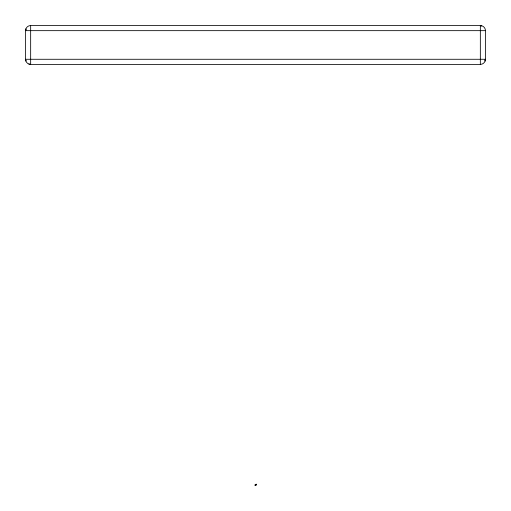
<?xml version="1.0" encoding="UTF-8"?>
<svg xmlns="http://www.w3.org/2000/svg" width="511" height="511" viewBox="0 0 511 511"><rect width="100%" height="100%" fill="white"/><g stroke="black" fill="none" stroke-linecap="round" stroke-linejoin="round"><path stroke-width="0.77" d="M25.94 28.852L25.55 30.66L25.55 59.276L25.94 61.084M485.06 61.084L485.45 59.276L485.45 30.66A5.11 5.11 0 0 0 480.34 25.55L30.66 25.55A5.11 5.11 0 0 0 25.55 30.66L485.45 30.66M255.858 485.437L256.139 484.173L255.851 485.431L255.136 485.431L255.136 484.811M25.94 29.28L25.55 30.66L25.94 29.913M485.06 60.656L485.45 59.276L25.55 59.276L25.94 60.656M255.858 484.798C256.401 483.029 256.03 485.603 255.155 484.792L255.142 485.437M485.06 60.023L485.45 59.276A5.11 5.11 0 0 1 480.34 64.386L30.66 64.386L28.852 63.996M255.954 484.581L256.03 484.441M480.34 64.386L480.34 25.55L481.72 25.94M480.34 25.55L481.087 25.94M30.66 25.55L30.66 64.386A5.11 5.11 0 0 1 25.55 59.276"/></g></svg>
